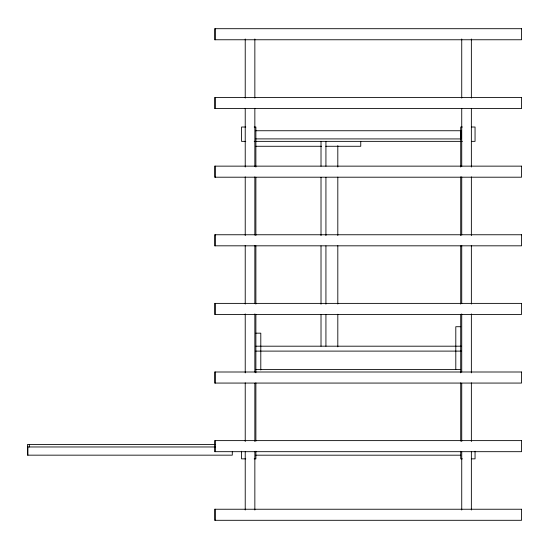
<?xml version="1.0" encoding="UTF-8"?>
<svg xmlns="http://www.w3.org/2000/svg" width="549" height="549" viewBox="0 0 549 549"><rect width="100%" height="100%" fill="white"/><g stroke="black" fill="none" stroke-linecap="round" stroke-linejoin="round"><path stroke-width="0.82" d="M245.76 127.018L241.539 127.018L241.539 141.361L245.76 141.361M254.194 127.018L255.882 127.018L255.882 167.047M462.402 127.018L460.714 127.018L460.714 167.047M471.68 127.018L475.05 127.018L475.05 141.361L471.68 141.361M255.463 130.744L461.091 130.744L461.091 138.938L255.882 138.897M254.194 141.361L462.402 141.361M255.882 146.274L321.536 146.274M325.797 146.274L360.755 146.274L360.755 141.361M460.714 326.71L455.8 326.71L455.8 369.395M255.882 333.168L260.796 333.168L260.796 369.999M255.882 346.193L461.284 346.193M255.882 351.106L461.284 351.106M255.882 369.546L460.707 369.546M215.153 444.512L27.45 444.512L27.45 455.162L232.289 455.162L232.289 451.889M27.45 446.968L215.181 446.968M255.882 455.183L460.714 455.183M245.76 458.854L241.539 458.854L241.539 451.257M254.194 458.854L255.882 458.854L255.882 451.257M462.402 458.854L460.714 458.854L460.714 451.257M471.68 458.854L475.05 458.854L475.05 451.257M471.365 38.972L471.365 98.072M471.365 108.345L471.365 167.047M471.365 176.867L471.365 235.555M471.365 245.382L471.365 304.071M471.365 313.898L471.365 372.895M471.365 382.852L471.365 441.506M471.365 451.786L471.365 510.028M461.736 38.972L461.736 98.072M461.736 108.345L461.736 166.587M461.736 176.867L461.736 235.102M461.736 245.382L461.736 303.618M461.736 313.898L461.736 372.133M461.736 383.271L461.736 441.506M461.736 451.786L461.736 510.028M460.714 176.895L460.714 235.555M460.714 245.835L460.714 304.071M460.714 314.309L460.707 372.819M460.714 382.852L460.714 441.101M337.813 145.636L337.813 167.04M337.813 177.128L337.813 235.528M337.813 245.691L337.813 304.022M337.813 314.254L337.813 346.831M325.928 141.361L325.928 166.21M325.928 177.354L325.928 235.631M325.928 245.918L325.928 304.194M325.928 314.481L325.928 346.193M321.014 141.361L321.014 166.21M321.014 177.354L321.014 235.631M321.014 245.918L321.014 304.194M321.014 314.481L321.014 346.193M255.882 177.313L255.882 235.555M255.882 245.808L255.882 304.071M255.882 314.296L255.882 372.819M255.882 382.852L255.882 441.101M254.853 38.972L254.853 98.072M254.853 108.345L254.853 166.587M254.853 176.867L254.853 235.102M254.853 245.382L254.853 303.618M254.853 313.898L254.853 372.133M254.853 383.271L254.853 441.506M254.853 451.786L254.853 510.028M245.225 38.972L245.225 98.072M245.225 108.345L245.225 167.047M245.225 176.867L245.225 235.555M245.225 245.382L245.225 304.071M245.225 313.898L245.225 372.895M245.225 382.852L245.225 441.506M245.225 451.786L245.225 510.028M215.469 28.699L215.469 39.761M215.469 97.523L215.469 108.585M215.469 166.141L215.469 177.203M215.469 234.759L215.469 245.822M215.469 303.384L215.469 314.44M215.469 372.002L215.469 383.065M215.469 440.621L215.469 451.683M215.469 509.239L215.469 520.301M29.303 444.512L29.303 446.968M27.917 446.968L27.917 455.162M521.55 28.699L214.501 28.699L214.501 39.761L521.55 39.761L521.55 28.699M521.55 97.523L214.501 97.523L214.501 108.585L521.55 108.585L521.55 97.523M521.55 166.141L214.501 166.141L214.501 177.203L521.55 177.203L521.55 166.141M521.55 234.759L214.501 234.759L214.501 245.822L521.55 245.822L521.55 234.759M521.55 303.384L214.501 303.384L214.501 314.44L521.55 314.44L521.55 303.384M521.55 372.002L214.501 372.002L214.501 383.065L521.55 383.065L521.55 372.002M521.55 440.621L214.501 440.621L214.501 451.683L521.55 451.683L521.55 440.621M521.55 509.239L214.501 509.239L214.501 520.301L521.55 520.301L521.55 509.239"/></g></svg>
